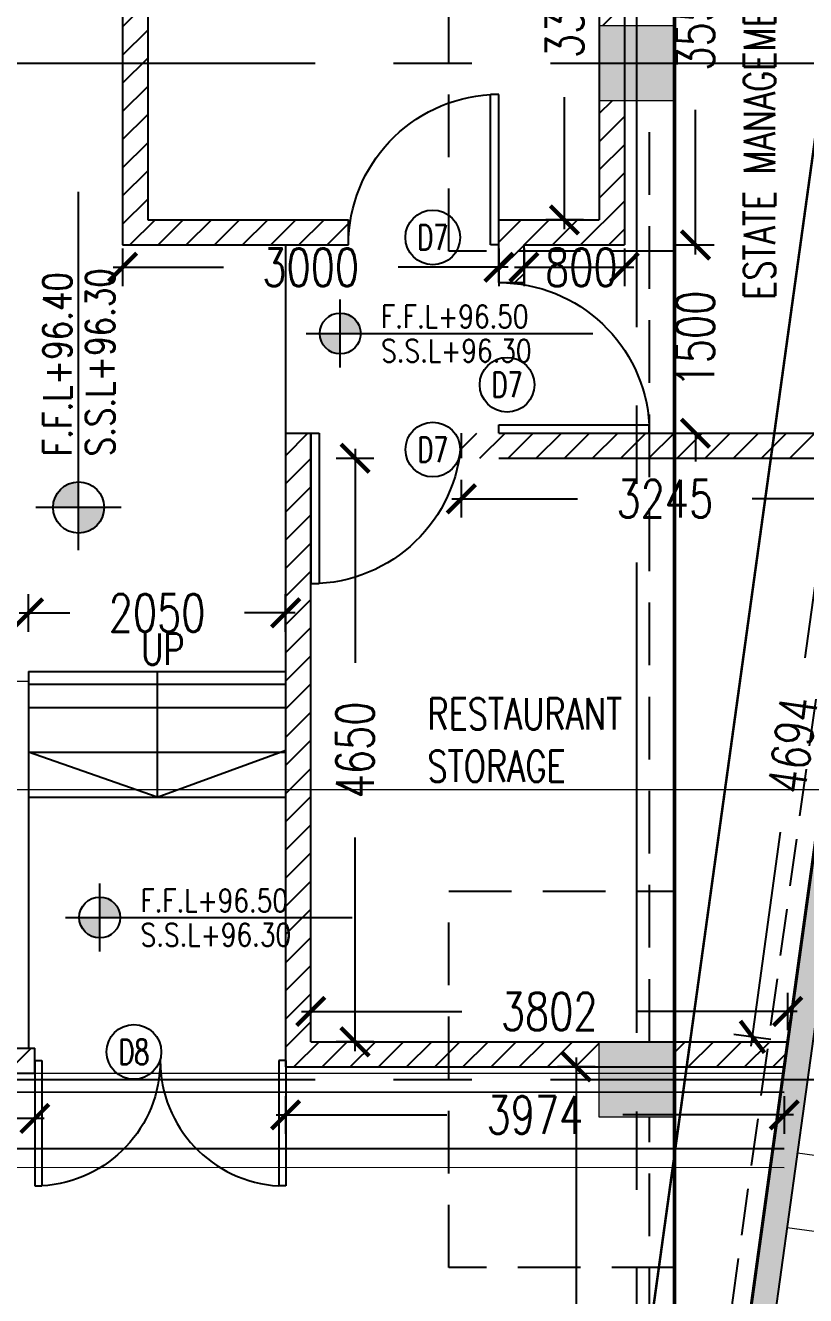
# Model space of a CAD drawing. Header units: millimetres. Extents: x -2076597 to 16308595, y -4402071 to 17875273.
# Drawn here: x -2028823 to -2022603, y -4035805 to -4025682 of the extents above; entities that cross this region are included whole.
import ezdxf
from ezdxf.enums import TextEntityAlignment as Align
from ezdxf.lldxf.tags import DXFTag

# ---------------------------------------------------------------- set-up
doc = ezdxf.new("R2010")
doc.units = ezdxf.units.MM
for name, pattern in [('CENTER2', [1.125, 0.75, -0.125, 0.125, -0.125]), ('DASHDOT', [1, 0.5, -0.25, 0, -0.25]), ('DASHED2', [0.375, 0.25, -0.125])]:
    doc.linetypes.add(name, pattern=pattern)
for name, color, linetype, lineweight in [('A- LIGHT LINE', 8, 'Continuous', 9), ('A- REF LINES', 5, 'Continuous', 9), ('A-COL HATCH', 252, 'Continuous', 9), ('A-ELEV FINEWALL', 6, 'Continuous', 9), ('S-COL HATCH', 251, 'Continuous', 9), ('S-COLS', 7, 'Continuous', 9), ('TA 01 COMMENTS', 250, 'Continuous', 9)]:
    doc.layers.add(name, color=color, linetype=linetype, lineweight=lineweight)
for name, color, linetype in [('A- RETAINING WALL HATCH', 252, 'Continuous'), ('A-DIMS', 4, 'Continuous'), ('a-door', 1, 'Continuous'), ('A-HIDDEN', 8, 'DASHED2'), ('A-LVL', 4, 'Continuous'), ('A-PARAPET WALL', 4, 'Continuous'), ('a-ref', 5, 'Continuous'), ('A-RETAINING WALL', 7, 'Continuous'), ('A-SCHED', 1, 'Continuous'), ('A-SETBACK', 3, 'Continuous'), ('A-SLAB SINING', 252, 'Continuous'), ('A-TXTROOM', 3, 'Continuous'), ('A-WALL', 2, 'Continuous'), ('A-WALL HATCH', 8, 'Continuous'), ('PL-DRAIN', 201, 'Continuous'), ('PL-SWD', 134, 'Continuous'), ('S-BEAM', 4, 'DASHED2'), ('S-GRID', 252, 'CENTER2'), ('TABULAR', 7, 'Continuous')]:
    doc.layers.add(name, color=color, linetype=linetype)
doc.styles.add('ROMANS', font='romans.shx', dxfattribs={"width": 0.75})
doc.styles.add('ROMANS-TITLE', font='ROMANS.shx', dxfattribs={"width": 0.8})
tags = doc.linetypes.add('Sheet-A1-BLOCK-12$0$DASHDOT2', pattern=[0.5, 0.25, -0.125, 0, -0.125]).pattern_tags.tags
tags[10:11] = [DXFTag(74, 4), DXFTag(75, 0), DXFTag(340, '0'), DXFTag(46, 1.0), DXFTag(50, 0.0), DXFTag(44, 0.0), DXFTag(45, 0.0)]
tags[8:9] = [DXFTag(74, 4), DXFTag(75, 0), DXFTag(340, '0'), DXFTag(46, 1.0), DXFTag(50, 0.0), DXFTag(44, 0.0), DXFTag(45, 0.0)]
tags[6:7] = [DXFTag(74, 4), DXFTag(75, 0), DXFTag(340, '0'), DXFTag(46, 1.0), DXFTag(50, 0.0), DXFTag(44, 0.0), DXFTag(45, 0.0)]
tags[4:5] = [DXFTag(74, 4), DXFTag(75, 0), DXFTag(340, '0'), DXFTag(46, 1.0), DXFTag(50, 0.0), DXFTag(44, 0.0), DXFTag(45, 0.0)]
doc.dimstyles.new('DIMM-100', dxfattribs={"dimscale": 150, "dimtxt": 2, "dimasz": 1.5, "dimexe": 1, "dimexo": 0, "dimgap": 2, "dimtad": 0, "dimtoh": 1, "dimdec": 0, "dimzin": 0, "dimdsep": 46, "dimtxsty": 'ROMANS', "dimblk": 'ARCHTICK', "dimcen": 1.5, "dimdle": 0.5, "dimclrd": 8, "dimclre": 8, "dimclrt": 256, "dimazin": 0, "dimtfac": 1, "dimtdec": 0, "dimtix": 1, "dimtofl": 0, "dimtmove": 2, "dimatfit": 3, "dimldrblk": 'DOT', "dimfxl": 0, "dimtolj": 1, "dimtzin": 0, "dimarcsym": 0})
pattern_1 = [(45, (1802100.65, 14255482.13), (-112.2532015, 112.2532015), [])]

# ---------------------------------------------------------------- blocks, each defined once
blk = doc.blocks.new('Family - ___-240295-0_ ground floor')
at = {"layer": 'A-SETBACK', "linetype": 'DASHDOT', "lineweight": -2, "ltscale": 2000, "const_width": 25}
blk.add_lwpolyline([(76480, 233663), (47866, 236124), (29166, 193452), (70915, 193452)], close=True, dxfattribs=at)
blk = doc.blocks.new('M_Single-Flush - 0915 x 2134mm-234763-0_ ground floor')
at = {"layer": 'a-door'}
for p, q in [((406.5, -100), (406.5, -1015.3)), ((457.5, -100), (406.5, -100)), ((457.5, -100), (457.5, -1015.3)), ((457.5, -1015.3), (406.5, -1015.3))]:
    blk.add_line(p, q, dxfattribs=at)
blk.add_arc((457.5, -100), 916.7, 180, 266.81071, dxfattribs=at)
blk = doc.blocks.new('_ArchTick')
at = {"color": 0, "linetype": 'ByBlock', "const_width": 0.15}
blk.add_lwpolyline([(-0.5, -0.5), (0.5, 0.5)], dxfattribs=at)
blk = doc.blocks.new('*D302')
at = {"color": 8, "linetype": 'Continuous', "lineweight": -2, "transparency": 16777216}
for p, q in [((-2025348, -4029305), (-2025348, -4029605)), ((-2022103, -4029305), (-2022103, -4029605))]:
    blk.add_line(p, q, dxfattribs=at)
at = {"color": 8, "lineweight": -2, "transparency": 16777216}
for p, q in [((-2025423, -4029455), (-2024422, -4029455)), ((-2022028, -4029455), (-2023029, -4029455))]:
    blk.add_line(p, q, dxfattribs=at)
at = {"layer": 'Defpoints', "color": 0, "transparency": 16777216}
for p in [(-2025348, -4029132), (-2022103, -4029132), (-2022103, -4029455)]:
    blk.add_point(p, dxfattribs=at)
at = {"color": 8, "lineweight": -2, "transparency": 16777216, "xscale": 225, "yscale": 225, "zscale": 225, "rotation": 180}
blk.add_blockref('_ArchTick', (-2025348, -4029455), dxfattribs=at)
at = {"color": 8, "lineweight": -2, "transparency": 16777216, "xscale": 225, "yscale": 225, "zscale": 225}
blk.add_blockref('_ArchTick', (-2022103, -4029455), dxfattribs=at)
at = {"transparency": 16777216, "insert": (-2023725, -4029455), "char_height": 300, "attachment_point": 5, "style": 'ROMANS'}
blk.add_mtext('\\A1;3245', dxfattribs=at)
blk = doc.blocks.new('_Dot')
at = {"color": 0, "linetype": 'ByBlock', "lineweight": -2}
blk.add_line((-0.5, 0), (-1, 0), dxfattribs=at)
at = {"color": 0, "linetype": 'ByBlock', "const_width": 0.5}
blk.add_lwpolyline([(-0.25, 0, 1), (0.25, 0, 1)], format="xyb", close=True, dxfattribs=at)
blk = doc.blocks.new('*D303')
at = {"color": 8, "lineweight": -2, "transparency": 16777216}
for p, q in [((-2022374, -4029019), (-2022609, -4030723)), ((-2023038, -4033817), (-2022802, -4032113))]:
    blk.add_line(p, q, dxfattribs=at)
at = {"color": 8, "linetype": 'Continuous', "lineweight": -2, "transparency": 16777216}
for p, q in [((-2022235, -4029114), (-2022532, -4029073)), ((-2022879, -4033764), (-2023176, -4033723))]:
    blk.add_line(p, q, dxfattribs=at)
at = {"layer": 'Defpoints', "color": 0, "transparency": 16777216}
for p in [(-2022103, -4029132), (-2023027, -4033743), (-2022746, -4033782)]:
    blk.add_point(p, dxfattribs=at)
at = {"color": 8, "lineweight": -2, "transparency": 16777216, "xscale": 225, "yscale": 225, "zscale": 225}
for p, rotation in [((-2022384, -4029093), 82.12014549851006), ((-2023027, -4033743), 262.1201454985101)]:
    blk.add_blockref('_ArchTick', p, dxfattribs=dict(at, rotation=rotation))
at = {"transparency": 16777216, "insert": (-2022706, -4031418), "char_height": 300, "attachment_point": 5, "rotation": 82.1201, "style": 'ROMANS'}
blk.add_mtext('\\A1;4694', dxfattribs=at)
blk = doc.blocks.new('*D304')
at = {"color": 8, "linetype": 'Continuous', "lineweight": -2, "transparency": 16777216}
for p, q in [((-2026548, -4033691), (-2026548, -4033391)), ((-2022746, -4033691), (-2022746, -4033391))]:
    blk.add_line(p, q, dxfattribs=at)
at = {"color": 8, "lineweight": -2, "transparency": 16777216}
for p, q in [((-2026623, -4033541), (-2025343, -4033541)), ((-2022671, -4033541), (-2023951, -4033541))]:
    blk.add_line(p, q, dxfattribs=at)
at = {"layer": 'Defpoints', "color": 0, "transparency": 16777216}
for p in [(-2026548, -4033541), (-2026548, -4033782), (-2022746, -4033782)]:
    blk.add_point(p, dxfattribs=at)
at = {"color": 8, "lineweight": -2, "transparency": 16777216, "xscale": 225, "yscale": 225, "zscale": 225, "rotation": 180}
blk.add_blockref('_ArchTick', (-2026548, -4033541), dxfattribs=at)
at = {"color": 8, "lineweight": -2, "transparency": 16777216, "xscale": 225, "yscale": 225, "zscale": 225}
blk.add_blockref('_ArchTick', (-2022746, -4033541), dxfattribs=at)
at = {"transparency": 16777216, "insert": (-2024647, -4033541), "char_height": 300, "attachment_point": 5, "style": 'ROMANS'}
blk.add_mtext('\\A1;3802', dxfattribs=at)
blk = doc.blocks.new('*D90')
at = {"layer": 'A-DIMS', "color": 8, "linetype": 'Continuous', "lineweight": -2, "transparency": 16777216}
for p, q in [((-2026345, -4029132), (-2026045, -4029132)), ((-2026045, -4033782), (-2026345, -4033782))]:
    blk.add_line(p, q, dxfattribs=at)
at = {"layer": 'A-DIMS', "color": 8, "lineweight": -2, "transparency": 16777216}
for p, q in [((-2026195, -4029057), (-2026195, -4030761)), ((-2026195, -4033857), (-2026195, -4032154))]:
    blk.add_line(p, q, dxfattribs=at)
at = {"layer": 'Defpoints', "color": 0, "transparency": 16777216}
for p in [(-2026548, -4029132), (-2026195, -4033782), (-2025042, -4033782)]:
    blk.add_point(p, dxfattribs=at)
at = {"layer": 'A-DIMS', "color": 8, "lineweight": -2, "transparency": 16777216, "xscale": 225, "yscale": 225, "zscale": 225}
for p, rotation in [((-2026195, -4029132), 90), ((-2026195, -4033782), 270)]:
    blk.add_blockref('_ArchTick', p, dxfattribs=dict(at, rotation=rotation))
at = {"layer": 'A-DIMS', "transparency": 16777216, "insert": (-2026195, -4031457), "char_height": 300, "attachment_point": 5, "rotation": 90, "style": 'ROMANS'}
blk.add_mtext('\\A1;4650', dxfattribs=at)
blk = doc.blocks.new('SOP')
at = {"layer": 'A-SCHED', "color": 8}
blk.add_circle((0, 0), 218, dxfattribs=at)
at = {"layer": 'A-SCHED', "style": 'ROMANS', "width": 0.7}
blk.add_attdef('D2', text='', height=200, dxfattribs=at).set_placement((0, 0), align=Align.MIDDLE_CENTER)
blk = doc.blocks.new('*D307')
at = {"layer": 'A-DIMS', "color": 8, "lineweight": -2, "transparency": 16777216}
for p, q in [((-2024525, -4023807), (-2024525, -4024861)), ((-2024525, -4027307), (-2024525, -4026254))]:
    blk.add_line(p, q, dxfattribs=at)
at = {"layer": 'A-DIMS', "color": 8, "linetype": 'Continuous', "lineweight": -2, "transparency": 16777216}
for p, q in [((-2024375, -4023882), (-2024675, -4023882)), ((-2024375, -4027232), (-2024675, -4027232))]:
    blk.add_line(p, q, dxfattribs=at)
at = {"layer": 'Defpoints', "color": 0, "transparency": 16777216}
for p in [(-2024248, -4023882), (-2024525, -4027232), (-2024248, -4027232)]:
    blk.add_point(p, dxfattribs=at)
at = {"layer": 'A-DIMS', "color": 8, "lineweight": -2, "transparency": 16777216, "xscale": 225, "yscale": 225, "zscale": 225}
for p, rotation in [((-2024525, -4023882), 90), ((-2024525, -4027232), 270)]:
    blk.add_blockref('_ArchTick', p, dxfattribs=dict(at, rotation=rotation))
at = {"layer": 'A-DIMS', "transparency": 16777216, "insert": (-2024525, -4025557), "char_height": 300, "attachment_point": 5, "rotation": 90, "style": 'ROMANS'}
blk.add_mtext('\\A1;3350', dxfattribs=at)
blk = doc.blocks.new('*D309')
at = {"layer": 'A-DIMS', "color": 8, "linetype": 'Continuous', "lineweight": -2, "transparency": 16777216}
for p, q in [((-2026748, -4034215), (-2026748, -4034515)), ((-2022774, -4034215), (-2022774, -4034515))]:
    blk.add_line(p, q, dxfattribs=at)
at = {"layer": 'A-DIMS', "color": 8, "lineweight": -2, "transparency": 16777216}
for p, q in [((-2026823, -4034365), (-2025463, -4034365)), ((-2022699, -4034365), (-2024059, -4034365))]:
    blk.add_line(p, q, dxfattribs=at)
at = {"layer": 'Defpoints', "color": 0, "transparency": 16777216}
for p in [(-2026748, -4033982), (-2022774, -4033982), (-2022774, -4034365)]:
    blk.add_point(p, dxfattribs=at)
at = {"layer": 'A-DIMS', "color": 8, "lineweight": -2, "transparency": 16777216, "xscale": 225, "yscale": 225, "zscale": 225, "rotation": 180}
blk.add_blockref('_ArchTick', (-2026748, -4034365), dxfattribs=at)
at = {"layer": 'A-DIMS', "color": 8, "lineweight": -2, "transparency": 16777216, "xscale": 225, "yscale": 225, "zscale": 225}
blk.add_blockref('_ArchTick', (-2022774, -4034365), dxfattribs=at)
at = {"layer": 'A-DIMS', "transparency": 16777216, "insert": (-2024761, -4034365), "char_height": 300, "attachment_point": 5, "style": 'ROMANS'}
blk.add_mtext('\\A1;3974', dxfattribs=at)
blk = doc.blocks.new('*D310')
at = {"layer": 'A-DIMS', "color": 8, "linetype": 'Continuous', "lineweight": -2, "transparency": 16777216}
for p, q in [((-2024281, -4033982), (-2024581, -4033982)), ((-2024281, -4039782), (-2024581, -4039782))]:
    blk.add_line(p, q, dxfattribs=at)
at = {"layer": 'A-DIMS', "color": 8, "lineweight": -2, "transparency": 16777216}
for p, q in [((-2024431, -4033907), (-2024431, -4036186)), ((-2024431, -4039857), (-2024431, -4037579))]:
    blk.add_line(p, q, dxfattribs=at)
at = {"layer": 'Defpoints', "color": 0, "transparency": 16777216}
for p in [(-2022774, -4033982), (-2024431, -4039782), (-2023577, -4039782)]:
    blk.add_point(p, dxfattribs=at)
at = {"layer": 'A-DIMS', "color": 8, "lineweight": -2, "transparency": 16777216, "xscale": 225, "yscale": 225, "zscale": 225}
for p, rotation in [((-2024431, -4033982), 90), ((-2024431, -4039782), 270)]:
    blk.add_blockref('_ArchTick', p, dxfattribs=dict(at, rotation=rotation))
at = {"layer": 'A-DIMS', "transparency": 16777216, "insert": (-2024431, -4036882), "char_height": 300, "attachment_point": 5, "rotation": 90, "style": 'ROMANS'}
blk.add_mtext('\\A1;5800', dxfattribs=at)
blk = doc.blocks.new('*D312')
at = {"layer": 'A-DIMS', "color": 8, "linetype": 'Continuous', "lineweight": -2, "transparency": 16777216}
for p, q in [((-2033748, -4034244), (-2033748, -4034544)), ((-2028748, -4034244), (-2028748, -4034544))]:
    blk.add_line(p, q, dxfattribs=at)
at = {"layer": 'A-DIMS', "color": 8, "lineweight": -2, "transparency": 16777216}
for p, q in [((-2033823, -4034394), (-2031944, -4034394)), ((-2028673, -4034394), (-2030551, -4034394))]:
    blk.add_line(p, q, dxfattribs=at)
at = {"layer": 'Defpoints', "color": 0, "transparency": 16777216}
for p in [(-2033748, -4033982), (-2028748, -4034032), (-2028748, -4034394)]:
    blk.add_point(p, dxfattribs=at)
at = {"layer": 'A-DIMS', "color": 8, "lineweight": -2, "transparency": 16777216, "xscale": 225, "yscale": 225, "zscale": 225, "rotation": 180}
blk.add_blockref('_ArchTick', (-2033748, -4034394), dxfattribs=at)
at = {"layer": 'A-DIMS', "color": 8, "lineweight": -2, "transparency": 16777216, "xscale": 225, "yscale": 225, "zscale": 225}
blk.add_blockref('_ArchTick', (-2028748, -4034394), dxfattribs=at)
at = {"layer": 'A-DIMS', "transparency": 16777216, "insert": (-2031248, -4034394), "char_height": 300, "attachment_point": 5, "style": 'ROMANS'}
blk.add_mtext('\\A1;5000', dxfattribs=at)
blk = doc.blocks.new('*D333')
at = {"layer": 'A-DIMS', "color": 8, "lineweight": -2, "transparency": 16777216}
for p, q in [((-2023481, -4023807), (-2023481, -4024961)), ((-2023481, -4027507), (-2023481, -4026354))]:
    blk.add_line(p, q, dxfattribs=at)
at = {"layer": 'A-DIMS', "color": 8, "linetype": 'Continuous', "lineweight": -2, "transparency": 16777216}
for p, q in [((-2023631, -4023882), (-2023331, -4023882)), ((-2023631, -4027432), (-2023331, -4027432))]:
    blk.add_line(p, q, dxfattribs=at)
at = {"layer": 'Defpoints', "color": 0, "transparency": 16777216}
for p in [(-2024048, -4023882), (-2023481, -4023882), (-2024048, -4027432)]:
    blk.add_point(p, dxfattribs=at)
at = {"layer": 'A-DIMS', "color": 8, "lineweight": -2, "transparency": 16777216, "xscale": 225, "yscale": 225, "zscale": 225}
for p, rotation in [((-2023481, -4023882), 90), ((-2023481, -4027432), 270)]:
    blk.add_blockref('_ArchTick', p, dxfattribs=dict(at, rotation=rotation))
at = {"layer": 'A-DIMS', "transparency": 16777216, "insert": (-2023481, -4025657), "char_height": 300, "attachment_point": 5, "rotation": 90, "style": 'ROMANS'}
blk.add_mtext('\\A1;3550', dxfattribs=at)
blk = doc.blocks.new('*D335')
at = {"layer": 'A-DIMS', "color": 8, "linetype": 'Continuous', "lineweight": -2, "transparency": 16777216}
for p, q in [((-2028048, -4027460), (-2028048, -4027760)), ((-2025048, -4027460), (-2025048, -4027760))]:
    blk.add_line(p, q, dxfattribs=at)
at = {"layer": 'A-DIMS', "color": 8, "lineweight": -2, "transparency": 16777216}
for p, q in [((-2028123, -4027610), (-2027244, -4027610)), ((-2024973, -4027610), (-2025851, -4027610))]:
    blk.add_line(p, q, dxfattribs=at)
at = {"layer": 'Defpoints', "color": 0, "transparency": 16777216}
for p in [(-2028048, -4027432), (-2025048, -4027432), (-2025048, -4027610)]:
    blk.add_point(p, dxfattribs=at)
at = {"layer": 'A-DIMS', "color": 8, "lineweight": -2, "transparency": 16777216, "xscale": 225, "yscale": 225, "zscale": 225, "rotation": 180}
blk.add_blockref('_ArchTick', (-2028048, -4027610), dxfattribs=at)
at = {"layer": 'A-DIMS', "color": 8, "lineweight": -2, "transparency": 16777216, "xscale": 225, "yscale": 225, "zscale": 225}
blk.add_blockref('_ArchTick', (-2025048, -4027610), dxfattribs=at)
at = {"layer": 'A-DIMS', "transparency": 16777216, "insert": (-2026548, -4027610), "char_height": 300, "attachment_point": 5, "style": 'ROMANS'}
blk.add_mtext('\\A1;3000', dxfattribs=at)
blk = doc.blocks.new('*D336')
at = {"layer": 'A-DIMS', "color": 8, "linetype": 'Continuous', "lineweight": -2, "transparency": 16777216}
for p, q in [((-2024848, -4027460), (-2024848, -4027760)), ((-2024048, -4027460), (-2024048, -4027760))]:
    blk.add_line(p, q, dxfattribs=at)
at = {"layer": 'A-DIMS', "color": 8, "lineweight": -2, "transparency": 16777216}
blk.add_line((-2024923, -4027610), (-2023973, -4027610), dxfattribs=at)
at = {"layer": 'Defpoints', "color": 0, "transparency": 16777216}
for p in [(-2024848, -4027432), (-2024048, -4027432), (-2024048, -4027610)]:
    blk.add_point(p, dxfattribs=at)
at = {"layer": 'A-DIMS', "color": 8, "lineweight": -2, "transparency": 16777216, "xscale": 225, "yscale": 225, "zscale": 225, "rotation": 180}
blk.add_blockref('_ArchTick', (-2024848, -4027610), dxfattribs=at)
at = {"layer": 'A-DIMS', "color": 8, "lineweight": -2, "transparency": 16777216, "xscale": 225, "yscale": 225, "zscale": 225}
blk.add_blockref('_ArchTick', (-2024048, -4027610), dxfattribs=at)
at = {"layer": 'A-DIMS', "transparency": 16777216, "insert": (-2024391, -4027610), "char_height": 300, "attachment_point": 5, "style": 'ROMANS'}
blk.add_mtext('\\A1;800', dxfattribs=at)
blk = doc.blocks.new('BASEMENT COLUMNS')
at = {"layer": 'A-COL HATCH'}
for points in [[(-3667353.5, -18281764.2), (-3667953.5, -18281764.2), (-3667953.5, -18281164.2), (-3667353.5, -18281164.2)], [(-3667353.5, -18289864.2), (-3667953.5, -18289864.2), (-3667953.5, -18289264.2), (-3667353.5, -18289264.2)]]:
    blk.add_hatch(color=256, dxfattribs=at).paths.add_polyline_path(points)
at = {"layer": 'S-COL HATCH'}
for points in [[(-3667353.5, -18281764.2), (-3667953.5, -18281764.2), (-3667953.5, -18281164.2), (-3667353.5, -18281164.2)], [(-3667353.5, -18289864.2), (-3667953.5, -18289864.2), (-3667953.5, -18289264.2), (-3667353.5, -18289264.2)]]:
    blk.add_hatch(color=256, dxfattribs=at).paths.add_polyline_path(points)
at = {"layer": 'S-COLS'}
for points in [[(-3667353.5, -18281764.2), (-3667953.5, -18281764.2), (-3667953.5, -18281164.2), (-3667353.5, -18281164.2)], [(-3667353.5, -18281764.2), (-3667953.5, -18281764.2), (-3667953.5, -18281164.2), (-3667353.5, -18281164.2)], [(-3667353.5, -18289864.2), (-3667953.5, -18289864.2), (-3667953.5, -18289264.2), (-3667353.5, -18289264.2)], [(-3667353.5, -18289864.2), (-3667953.5, -18289864.2), (-3667953.5, -18289264.2), (-3667353.5, -18289264.2)]]:
    blk.add_lwpolyline(points, close=True, dxfattribs=at)
at = {"layer": 'S-GRID', "ltscale": 5000}
for p, q in [((-3667653.5, -18306068.8), (-3667653.5, -18245240.3)), ((-3718968.2, -18281464.2), (-3653689, -18281464.2)), ((-3718968.2, -18289564.2), (-3653689, -18289564.2))]:
    blk.add_line(p, q, dxfattribs=at)
blk = doc.blocks.new('SEC LINES')
at = {"layer": 'A-ELEV FINEWALL', "color": 7, "linetype": 'Sheet-A1-BLOCK-12$0$DASHDOT2', "ltscale": 4000, "const_width": 10}
blk.add_lwpolyline([(-3817613, -18368005), (-3871757, -18368005)], dxfattribs=at)
blk = doc.blocks.new('*D389')
at = {"layer": 'A-DIMS', "color": 8, "lineweight": -2, "transparency": 16777216}
for p, q in [((-2023481, -4027432), (-2023481, -4027207)), ((-2023481, -4028932), (-2023481, -4029157))]:
    blk.add_line(p, q, dxfattribs=at)
at = {"layer": 'A-DIMS', "color": 8, "linetype": 'Continuous', "lineweight": -2, "transparency": 16777216}
for p, q in [((-2023631, -4027432), (-2023331, -4027432)), ((-2023631, -4028932), (-2023331, -4028932))]:
    blk.add_line(p, q, dxfattribs=at)
at = {"layer": 'Defpoints', "color": 0, "transparency": 16777216}
for p in [(-2024048, -4027432), (-2024048, -4028932), (-2023481, -4028932)]:
    blk.add_point(p, dxfattribs=at)
at = {"layer": 'A-DIMS', "color": 8, "lineweight": -2, "transparency": 16777216, "xscale": 225, "yscale": 225, "zscale": 225}
for p, rotation in [((-2023481, -4027432), 270), ((-2023481, -4028932), 90)]:
    blk.add_blockref('_ArchTick', p, dxfattribs=dict(at, rotation=rotation))
at = {"layer": 'A-DIMS', "transparency": 16777216, "insert": (-2023481, -4028182), "char_height": 300, "attachment_point": 5, "rotation": 90, "style": 'ROMANS'}
blk.add_mtext('\\A1;1500', dxfattribs=at)
blk = doc.blocks.new('*D412')
at = {"layer": 'A-WALL', "color": 8, "lineweight": -2, "transparency": 16777216}
for p, q in [((-2028798, -4030514), (-2028798, -4030214)), ((-2026748, -4030514), (-2026748, -4030214)), ((-2028873, -4030364), (-2028469, -4030364)), ((-2026673, -4030364), (-2027076, -4030364))]:
    blk.add_line(p, q, dxfattribs=at)
at = {"layer": 'Defpoints', "color": 0, "transparency": 16777216}
for p in [(-2026748, -4030364), (-2028798, -4030832), (-2026748, -4030832)]:
    blk.add_point(p, dxfattribs=at)
at = {"layer": 'A-WALL', "color": 8, "lineweight": -2, "transparency": 16777216, "xscale": 225, "yscale": 225, "zscale": 225, "rotation": 180}
blk.add_blockref('_ArchTick', (-2028798, -4030364), dxfattribs=at)
at = {"layer": 'A-WALL', "color": 8, "lineweight": -2, "transparency": 16777216, "xscale": 225, "yscale": 225, "zscale": 225}
blk.add_blockref('_ArchTick', (-2026748, -4030364), dxfattribs=at)
at = {"layer": 'A-WALL', "transparency": 16777216, "insert": (-2027773, -4030364), "char_height": 300, "attachment_point": 5, "style": 'ROMANS'}
blk.add_mtext('\\A1;2050', dxfattribs=at)
blk = doc.blocks.new('LVL-P')
at = {"layer": 'A-LVL', "ltscale": 800}
h = blk.add_hatch(color=56, dxfattribs=at)
h.paths.add_polyline_path([(0, 0), (225, 0, 0.414214), (0, 225)])
h.paths.add_polyline_path([(0, -225), (0, 0), (-225, 0, 0.414214)])
at = {"layer": 'A-LVL'}
for p, q in [((0, -375), (0, 375)), ((-375, 0), (375, 0))]:
    blk.add_line(p, q, dxfattribs=at)
at = {"layer": 'A-LVL', "ltscale": 800}
blk.add_line((0, 0), (2777, 0), dxfattribs=at)
blk.add_line((0, 0), (2777, 0), dxfattribs=at)
at = {"layer": 'A-LVL'}
blk.add_circle((0, 0), 225, dxfattribs=at)
at = {"layer": 'A-LVL', "ltscale": 800, "style": 'ROMANS-TITLE', "width": 0.8}
for tag, p in [('FLOOR-LEVEL-FFL', (450, 150)), ('FLOOR-LEVEL-SSL', (450, -450))]:
    blk.add_attdef(tag, p, '', height=300, dxfattribs=at)
blk = doc.blocks.new('plumbing lines')
at = {"layer": 'PL-DRAIN', "lineweight": -2, "ltscale": 0.25}
blk.add_line((-3724020, -18289314), (-3724020, -18286393), dxfattribs=at)
for points in [[(-3724020, -18286393), (-3732120, -18286393)], [(-3724770, -18289514), (-3717996, -18289515)], [(-3728970, -18290264), (-3717996, -18290265)]]:
    blk.add_lwpolyline(points, dxfattribs=at)
at = {"layer": 'PL-SWD'}
for points in [[(-3724620, -18289664), (-3717996, -18289665)], [(-3728970, -18290114), (-3717996, -18290115)]]:
    blk.add_lwpolyline(points, dxfattribs=at)
blk = doc.blocks.new('beams')
at = {"layer": 'S-BEAM', "color": 8, "linetype": 'DASHED2', "ltscale": 2000}
for p, q in [((-3720826, -18300827), (-3720826, -18293327)), ((-3720626, -18300827), (-3720626, -18293327)), ((-3720826, -18304627), (-3720826, -18301427)), ((-3720626, -18304627), (-3720626, -18301427))]:
    blk.add_line(p, q, dxfattribs=at)
for points in [[(-3720626, -18294527), (-3722426, -18294527), (-3722426, -18291527), (-3720626, -18291527)], [(-3720626, -18302627), (-3722426, -18302627), (-3722426, -18299627), (-3720626, -18299627)]]:
    blk.add_lwpolyline(points, dxfattribs=at)

msp = doc.modelspace()

# ---------------------------------------------------------------- hatches: boundary and pattern name
at = {"layer": 'A- RETAINING WALL HATCH'}
h = msp.add_hatch(color=256, dxfattribs=at)
h.dxf.hatch_style = 1
edge = h.paths.add_edge_path()
edge.add_line((-2020940.2, -4007833), (-2021034, -4008009.6))
edge.add_arc((-2022348.1, -4010482.1), 2800, 14.47751, 62.01178, ccw=False)
edge.add_line((-2019637, -4009782.1), (-2019430.9, -4009782.1))
edge.add_arc((-2022348.1, -4010482.1), 3000, 13.4934, 62.01178)
edge = h.paths.add_edge_path()
edge.add_arc((-2022348.1, -4010482.1), 3000, 13.15962, 13.4934)
edge.add_line((-2019430.9, -4009782.1), (-2019637, -4009782.1))
edge.add_arc((-2022348.1, -4010482.1), 2800, -7.87985, 14.47751, ccw=False)
edge.add_line((-2019574.5, -4010866), (-2019426.8, -4009799.1))
edge = h.paths.add_edge_path()
edge.add_line((-2020158, -4015082.1), (-2019956.1, -4015082.1))
edge.add_line((-2019956.1, -4015082.1), (-2019376.4, -4010893.4))
edge.add_arc((-2022348.1, -4010482.1), 3000, 352.12015, 373.15962)
edge.add_line((-2019426.8, -4009799.1), (-2020158, -4015082.1))
h.paths.add_polyline_path([(-2021146.4, -4023682.1), (-2021348.3, -4023682.1), (-2023625, -4040132.1), (-2023425.1, -4040132.1)])
at = {"layer": 'A-SLAB SINING'}
h = msp.add_hatch(dxfattribs=at)
h.set_pattern_fill('ANSI32', color=8, scale=10, angle=325)
h.set_pattern_definition([(10, (1802100.65, 14255482.13), (-16.5399889, 93.80293847), []), (10, (1802137.43, 14255456.37), (-16.5399889, 93.80293847), [])])
h.paths.add_polyline_path([(-2022028.5, -4030055.7), (-2021493.8, -4026192.6), (-2021692, -4026165.1), (-2022226.6, -4030028.3)])
edge = h.paths.add_edge_path()
edge.add_line((-2023947.9, -4007482.1), (-2023947.9, -4007682.1))
edge.add_line((-2023947.9, -4007682.1), (-2022348.1, -4007682.1))
edge.add_arc((-2022348.1, -4010482.1), 2800, -7.87985, 90, ccw=False)
edge.add_line((-2019574.5, -4010866), (-2020107.8, -4014719.2))
edge.add_line((-2020107.8, -4014719.2), (-2019909.7, -4014746.7))
edge.add_line((-2019909.7, -4014746.7), (-2019376.4, -4010893.4))
edge.add_arc((-2022348.1, -4010482.1), 3000, 352.12015, 449.99998)
edge.add_line((-2022348.1, -4007482.1), (-2023947.9, -4007482.1))
h.paths.add_polyline_path([(-2053677.7, -4014544), (-2058975.9, -4026634), (-2058792.7, -4026714.3), (-2053494.6, -4014624.2)])
at = {"layer": 'A-WALL HATCH'}
h = msp.add_hatch(dxfattribs=at)
h.set_pattern_fill('ANSI31', color=256, scale=50)
h.set_pattern_definition(pattern_1)
h.paths.add_polyline_path([(-2027847.9, -4020932), (-2028047.9, -4020932), (-2028047.9, -4023432.1), (-2027847.9, -4023432.1)])
h.paths.add_polyline_path([(-2023947.9, -4023682.1), (-2027847.9, -4023682.1), (-2027847.9, -4023882.1), (-2024247.9, -4023882.1), (-2024247.9, -4025682.1), (-2024047.9, -4025682.1), (-2024047.9, -4023882.1), (-2023947.9, -4023882.1)])
h.paths.add_polyline_path([(-2022047.9, -4023682.1), (-2023947.9, -4023682.1), (-2023947.9, -4023882.1), (-2022047.9, -4023882.1)])
h.paths.add_polyline_path([(-2027847.9, -4023882.1), (-2028047.9, -4023882.1), (-2028047.9, -4025982.1), (-2027847.9, -4025982.1)])
h.paths.add_polyline_path([(-2027847.9, -4025982.1), (-2028047.9, -4025982.1), (-2028047.9, -4027432.1), (-2027847.9, -4027432.1)])
h.paths.add_polyline_path([(-2025047.9, -4027232.1), (-2025047.9, -4027732.1), (-2024847.9, -4027732.1), (-2024847.9, -4027432.1), (-2024047.9, -4027432.1), (-2024047.9, -4026282.1), (-2024247.9, -4026282.1), (-2024247.9, -4027232.1)])
h.paths.add_polyline_path([(-2026247.9, -4027432.1), (-2026247.9, -4027232.1), (-2027847.9, -4027232.1), (-2027847.9, -4027432.1)])
h = msp.add_hatch(dxfattribs=at)
h.set_pattern_fill('ANSI31', color=256, scale=50)
h.set_pattern_definition(pattern_1)
h.paths.add_polyline_path([(-2023947.9, -4028932.1), (-2025347.9, -4028932.1), (-2025347.9, -4029132.1), (-2023947.9, -4029132.1)])
h.paths.add_polyline_path([(-2022074.9, -4028932.1), (-2023647.9, -4028932.1), (-2023647.9, -4029132.1), (-2022102.6, -4029132.1)])
h.paths.add_polyline_path([(-2023647.9, -4028932.1), (-2023947.9, -4028932.1), (-2023947.9, -4029132.1), (-2023647.9, -4029132.1)])
h.paths.add_polyline_path([(-2026547.9, -4028932.1), (-2026747.9, -4028932.1), (-2026747.9, -4033982.1), (-2024247.9, -4033982.1), (-2024247.9, -4033782.1), (-2026547.9, -4033782.1)])
h.paths.add_polyline_path([(-2022746.2, -4033782.1), (-2023647.9, -4033782.1), (-2023647.9, -4033982.1), (-2022773.8, -4033982.1)])
h = msp.add_hatch(dxfattribs=at)
h.set_pattern_fill('ANSI31', color=256, scale=50)
h.set_pattern_definition(pattern_1)
h.paths.add_polyline_path([(-2033747.9, -4037782.1), (-2033947.9, -4037782.1), (-2033947.9, -4038552.1), (-2033747.9, -4038552.1)])
edge = h.paths.add_edge_path()
edge.add_arc((-2034047.9, -4034082.1), 300, -70.52878, 0, ccw=False)
edge.add_line((-2033947.9, -4034364.9), (-2033947.9, -4037182.1))
edge.add_line((-2033947.9, -4037182.1), (-2033747.9, -4037182.1))
edge.add_line((-2033747.9, -4037182.1), (-2033747.9, -4034082.1))
edge = h.paths.add_edge_path()
edge.add_line((-2028747.9, -4033832.1), (-2033882, -4033832.1))
edge.add_arc((-2034067.6, -4034101.6), 327.2, 12.26089, 55.45058, ccw=False)
edge.add_line((-2033747.9, -4034032.1), (-2028747.9, -4034032.1))
edge.add_line((-2028747.9, -4034032.1), (-2028747.9, -4033832.1))

# ---------------------------------------------------------------- linework, layer by layer
at = {"layer": 'A- LIGHT LINE'}
for p, q in [((-2022666.7, -4034666.8), (-2019100.7, -4035160.3)), ((-2022749, -4035261.1), (-2019182.9, -4035754.7))]:
    msp.add_line(p, q, dxfattribs=at)
at = {"layer": 'A-HIDDEN', "color": 1, "linetype": 'DASHED2', "ltscale": 5000, "const_width": 30}
msp.add_lwpolyline([(-2046031.2, -4000832.1), (-2033147.9, -4000832.1), (-2033147.9, -4001382.1), (-2019797.9, -4001382.1), (-2019797.9, -4012479.8), (-2022847.9, -4012482.1), (-2022847.9, -4014882.1), (-2021447.9, -4014882.1), (-2021447.9, -4024582.1), (-2023647.9, -4024582.1), (-2023647.9, -4037782.1), (-2054346.2, -4037782.1), (-2054346.2, -4038681.9, -2.4217439), (-2057333.1, -4035681.9), (-2057333.1, -4026622.5)], format="xyb", close=True, dxfattribs=at)
at = {"layer": 'A-PARAPET WALL', "linetype": 'DASHED2', "ltscale": 1500}
msp.add_line((-2023728, -4039782.1), (-2021524.6, -4023861.5), dxfattribs=at)
at = {"layer": 'A-PARAPET WALL'}
for p, q in [((-2026747.9, -4028932.1), (-2026747.9, -4027432.1)), ((-2028797.9, -4030832.1), (-2028797.9, -4033832.1)), ((-2028797.9, -4030832.1), (-2026747.9, -4030832.1)), ((-2028797.9, -4031832.1), (-2026747.9, -4031832.1))]:
    msp.add_line(p, q, dxfattribs=at)
at = {"layer": 'a-ref', "linetype": 'DASHDOT', "ltscale": 1000, "const_width": 20}
msp.add_lwpolyline([(-2014453.8, -4005073.3), (-2016902.4, -4002031.1, 0.2270598), (-2017681.4, -4001658.1), (-2022614.8, -4001658.1, 0.4142136), (-2023614.8, -4002658.1), (-2023614.8, -4007251.9, 0.4142136), (-2022614.8, -4008251.9), (-2022339.5, -4008251.9, -0.1915186), (-2021652.8, -4008524.9), (-2020590.5, -4009528.3, -0.2424436), (-2020286.6, -4010392.4), (-2024576.1, -4041385.3, 0.4142136), (-2023722.7, -4042513), (-2020391.6, -4042974, 0.4142136), (-2019264, -4042120.5), (-2014242.3, -4005837.4, 0.2066768)], format="xyb", close=True, dxfattribs=at)
at = {"layer": 'A-RETAINING WALL'}
for p, q in [((-2023423.1, -4040132.1), (-2021146.4, -4023682.1)), ((-2023576.6, -4039782.1), (-2021376, -4023882.1))]:
    msp.add_line(p, q, dxfattribs=at)
at = {"layer": 'A-WALL'}
for p, q in [((-2028047.9, -4023882.1), (-2028047.9, -4027432.1)), ((-2027847.9, -4023882.1), (-2027847.9, -4027232.1)), ((-2024247.9, -4023882.1), (-2024247.9, -4027232.1)), ((-2024047.9, -4023882.1), (-2024047.9, -4027432.1)), ((-2027847.9, -4027232.1), (-2026247.9, -4027232.1)), ((-2026247.9, -4027432.1), (-2026247.9, -4027232.1)), ((-2025047.9, -4027232.1), (-2024247.9, -4027232.1)), ((-2025047.9, -4027732.1), (-2025047.9, -4027232.1)), ((-2028047.9, -4027432.1), (-2027847.9, -4027432.1)), ((-2028047.9, -4027432.1), (-2026247.9, -4027432.1)), ((-2024847.9, -4027432.1), (-2024047.9, -4027432.1)), ((-2024847.9, -4027732.1), (-2024847.9, -4027432.1)), ((-2025047.9, -4027732.1), (-2024847.9, -4027732.1)), ((-2026747.9, -4028932.1), (-2026547.9, -4028932.1)), ((-2026747.9, -4033982.1), (-2026747.9, -4028932.1)), ((-2026547.9, -4033782.1), (-2026547.9, -4028932.1)), ((-2025347.9, -4028932.1), (-2025347.9, -4029132.1)), ((-2025047.9, -4028932.1), (-2022074.9, -4028932.1)), ((-2025047.9, -4029132.1), (-2022102.6, -4029132.1)), ((-2027772.9, -4030832.1), (-2027772.9, -4031832.1)), ((-2027772.9, -4031832.1), (-2026747.9, -4031457.1)), ((-2027772.9, -4031832.1), (-2028797.9, -4031474.5)), ((-2026547.9, -4033782.1), (-2022746.2, -4033782.1)), ((-2033947.9, -4033832.1), (-2028747.9, -4033832.1)), ((-2028747.9, -4034032.1), (-2028747.9, -4033832.1)), ((-2026747.9, -4033982.1), (-2022773.8, -4033982.1)), ((-2033747.9, -4034032.1), (-2028747.9, -4034032.1))]:
    msp.add_line(p, q, dxfattribs=at)
at = {"layer": 'A-WALL HATCH'}
for p, q in [((-2028797.9, -4030930.9), (-2026747.9, -4030930.9)), ((-2028797.9, -4031117.2), (-2026747.9, -4031117.2)), ((-2028797.9, -4031474.5), (-2026747.9, -4031474.5))]:
    msp.add_line(p, q, dxfattribs=at)

# ---------------------------------------------------------------- block references
at = {"layer": 'A- REF LINES'}
msp.add_blockref('SEC LINES', (1802100.7, 14336231.1), dxfattribs=at)
at = {"layer": 'A- RETAINING WALL HATCH'}
msp.add_blockref('Family - ___-240295-0_ ground floor', (-2094762.5, -4235194.5), dxfattribs=at)
at = {"layer": 'a-door', "xscale": -1.309055508391418, "yscale": 1.309055508391418, "zscale": 1.309055508391418}
for p, rotation in [((-2025646.8, -4027563), 180), ((-2025178.8, -4028333.2), 90)]:
    msp.add_blockref('M_Single-Flush - 0915 x 2134mm-234763-0_ ground floor', p, dxfattribs=dict(at, rotation=rotation))
at = {"layer": 'a-door'}
for p, xscale, yscale, zscale in [((-2025949, -4028801.2), -1.309055508391418, 1.309055508391418, 1.309055508391418), ((-2028248.8, -4033823), -1.090879590326181, 1.090879590326181, 1.090879590326181), ((-2027246.9, -4033823), 1.090879590326181, 1.090879590326181, 1.090879590326181)]:
    msp.add_blockref('M_Single-Flush - 0915 x 2134mm-234763-0_ ground floor', p, dxfattribs=dict(at, xscale=xscale, yscale=yscale, zscale=zscale))
at = {"layer": 'A-LVL'}
ref = msp.add_blockref('LVL-P', (-2028398.7, -4029524), dxfattribs=dict(at, xscale=0.906234317317375, yscale=0.906234317317375, zscale=0.906234317317375, rotation=90))
ref.add_attrib('FLOOR-LEVEL-FFL', 'F.F.L+96.40', (-2028454.3, -4029116.2), dxfattribs={"ltscale": 800, "height": 226.559, "rotation": 90, "style": 'ROMANS-TITLE', "width": 0.8})
ref.add_attrib('FLOOR-LEVEL-SSL', 'S.S.L+96.30', (-2028113.7, -4029116.2), dxfattribs={"ltscale": 800, "height": 226.559, "rotation": 90, "style": 'ROMANS-TITLE', "width": 0.8})
ref = msp.add_blockref('LVL-P', (-2026313.1, -4028137.3), dxfattribs=dict(at, xscale=0.7249874538539004, yscale=0.7249874538539004, zscale=0.7249874538539004))
ref.add_attrib('FLOOR-LEVEL-FFL', 'F.F.L+96.50', (-2025986.9, -4028092.8), dxfattribs={"ltscale": 800, "height": 181.247, "style": 'ROMANS-TITLE', "width": 0.8})
ref.add_attrib('FLOOR-LEVEL-SSL', 'S.S.L+96.30', (-2025986.9, -4028365.3), dxfattribs={"ltscale": 800, "height": 181.247, "style": 'ROMANS-TITLE', "width": 0.8})
ref = msp.add_blockref('LVL-P', (-2028230.5, -4032791.9), dxfattribs=dict(at, xscale=0.7249874538539004, yscale=0.7249874538539004, zscale=0.7249874538539004))
ref.add_attrib('FLOOR-LEVEL-FFL', 'F.F.L+96.50', (-2027904.2, -4032747.4), dxfattribs={"ltscale": 800, "height": 181.247, "style": 'ROMANS-TITLE', "width": 0.8})
ref.add_attrib('FLOOR-LEVEL-SSL', 'S.S.L+96.30', (-2027904.2, -4033019.9), dxfattribs={"ltscale": 800, "height": 181.247, "style": 'ROMANS-TITLE', "width": 0.8})
at = {"layer": 'A-SCHED'}
for p, values in [((-2025575.6, -4027371.6), {'D2': 'D7'}), ((-2024982.9, -4028545.6), {'D2': 'D7'}), ((-2025574.9, -4029062.5), {'D2': 'D7'}), ((-2027958, -4033863.1), {'D2': 'D8'})]:
    msp.add_blockref('SOP', p, dxfattribs=at).add_auto_attribs(values)
at = {"layer": 'A-WALL'}
msp.add_blockref('beams', (1696978.1, 14267045), dxfattribs=at)
at = {"layer": 'TA 01 COMMENTS', "color": 2}
msp.add_blockref('plumbing lines', (1695222.2, 14255482.1), dxfattribs=at)
at = {"layer": 'TABULAR'}
msp.add_blockref('BASEMENT COLUMNS', (1643705.6, 14255482.1), dxfattribs=at)

# ---------------------------------------------------------------- texts
at = {"layer": 'A-TXTROOM', "insert": (-2023095.4, -4027869.3), "char_height": 250.282, "width": 3684.893, "attachment_point": 1, "rotation": 90, "style": 'ROMANS'}
msp.add_mtext('ESTATE MANAGEMENT ROOM', dxfattribs=at)
at = {"layer": 'A-TXTROOM', "width": 3684.893, "attachment_point": 1, "style": 'ROMANS'}
for s, insert, char_height in [('UP', (-2027899.1, -4030529.1), 250.28), ('RESTAURANT \\PSTORAGE', (-2025617.8, -4031043.9), 250.282)]:
    msp.add_mtext(s, dxfattribs=dict(at, insert=insert, char_height=char_height))

# ---------------------------------------------------------------- dimensions: what is measured, and where the dimension line sits
for p1, p2, distance, picture, middle in [((-2022102.6, -4029132.1), (-2022746.2, -4033782.1), -283.9, '*D303', (-2022705.6, -4031418.2)), ((-2025347.9, -4029132.1), (-2022102.6, -4029132.1), -322.6, '*D302', (-2023725.2, -4029454.7)), ((-2022746.2, -4033782.1), (-2026547.9, -4033782.1), -240.8, '*D304', (-2024647, -4033541.3))]:
    dim = msp.add_aligned_dim(p1=p1, p2=p2, distance=distance, dimstyle='DIMM-100', override={"dimfxlon": 1})
    dim.commit()
    dim.dimension.update_dxf_attribs({"geometry": picture, "text_midpoint": middle})
at = {"layer": 'A-DIMS'}
for base, p1, p2, picture, middle in [((-2024524.6, -4027232.1), (-2024247.9, -4023882.1), (-2024247.9, -4027232.1), '*D307', (-2024524.6, -4025557.1)), ((-2023481.3, -4023882.1), (-2024047.9, -4027432.1), (-2024047.9, -4023882.1), '*D333', (-2023481.3, -4025657.1)), ((-2023481.3, -4028932.1), (-2024047.9, -4027432.1), (-2024047.9, -4028932.1), '*D389', (-2023481.3, -4028182.1)), ((-2026195.4, -4033782.1), (-2026547.9, -4029132.1), (-2025042.2, -4033782.1), '*D90', (-2026195.4, -4031457.1)), ((-2024431.2, -4039782.1), (-2022773.8, -4033982.1), (-2023576.6, -4039782.1), '*D310', (-2024431.2, -4036882.1))]:
    dim = msp.add_linear_dim(base=base, p1=p1, p2=p2, angle=90, dimstyle='DIMM-100', override={"dimfxlon": 1}, dxfattribs=at)
    dim.commit()
    dim.dimension.update_dxf_attribs({"geometry": picture, "text_midpoint": middle})
for base, p1, p2, picture, middle in [((-2025047.9, -4027609.5), (-2028047.9, -4027432.1), (-2025047.9, -4027432.1), '*D335', (-2026547.9, -4027609.5)), ((-2028747.9, -4034393.8), (-2033747.9, -4033982.1), (-2028747.9, -4034032.1), '*D312', (-2031247.9, -4034393.8)), ((-2022773.8, -4034365.2), (-2026747.9, -4033982.1), (-2022773.8, -4033982.1), '*D309', (-2024760.9, -4034365.2))]:
    dim = msp.add_linear_dim(base=base, p1=p1, p2=p2, dimstyle='DIMM-100', override={"dimfxlon": 1}, dxfattribs=at)
    dim.commit()
    dim.dimension.update_dxf_attribs({"geometry": picture, "text_midpoint": middle})
dim = msp.add_linear_dim(base=(-2024047.9, -4027609.5), p1=(-2024847.9, -4027432.1), p2=(-2024047.9, -4027432.1), dimstyle='DIMM-100', override={"dimfxlon": 1}, dxfattribs=at)
dim.commit()
dim.dimension.update_dxf_attribs({"geometry": '*D336', "text_midpoint": (-2024391.4, -4027609.5), "dimtype": 128})
at = {"layer": 'A-WALL'}
dim = msp.add_linear_dim(base=(-2026747.9, -4030363.8), p1=(-2028797.9, -4030832.1), p2=(-2026747.9, -4030832.1), dimstyle='DIMM-100', override={"dimfxlon": 1}, dxfattribs=at)
dim.commit()
dim.dimension.update_dxf_attribs({"geometry": '*D412', "text_midpoint": (-2027772.9, -4030363.8)})

doc.saveas('drawing.dxf')
